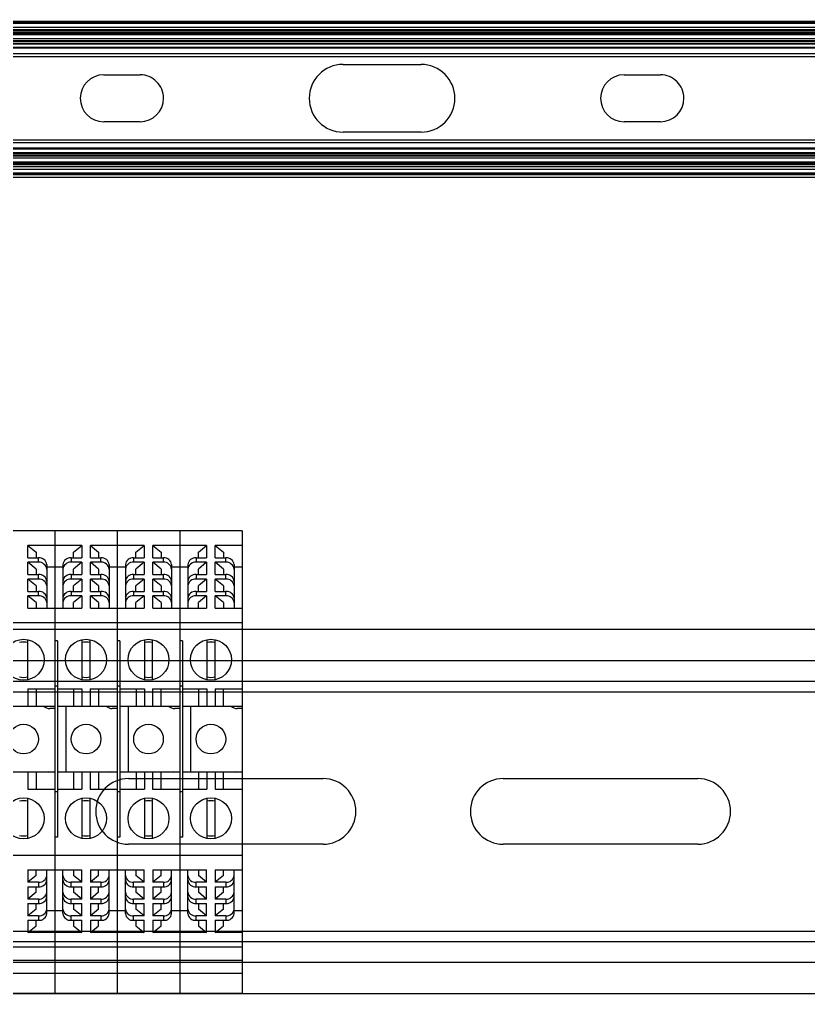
# Model space of a CAD drawing. Header units: inches. Extents: x 17 to 3130, y 15 to 659.
# Drawn here: x 1889 to 1964.8, y 382.2 to 475.8 of the extents above; entities that cross this region are included whole.
import ezdxf

# ---------------------------------------------------------------- set-up
doc = ezdxf.new("R2010")
doc.units = ezdxf.units.IN
doc.header["$MEASUREMENT"] = 0
doc.layers.add('MAIN-1', color=7, linetype='Continuous')
doc.layers.add('MAIN-2', color=7, linetype='Continuous')

msp = doc.modelspace()

# ---------------------------------------------------------------- linework, layer by layer
msp.add_line((1644.09188, 475.57809), (2274.09183, 475.83543))
at = {"color": 7, "linetype": 'Continuous', "lineweight": 25}
for p, q in [((1892.43008, 426.6941), (1886.43008, 426.6941)), ((1892.43008, 426.6941), (1892.43008, 382.2441)), ((1898.43008, 426.6941), (1892.43008, 426.6941)), ((1892.43008, 426.6941), (1892.43008, 382.2441)), ((1898.43008, 426.6941), (1898.43008, 382.2441)), ((1904.43008, 426.6941), (1898.43008, 426.6941)), ((1898.43008, 426.6941), (1898.43008, 382.2441)), ((1904.43008, 426.6941), (1904.43008, 382.2441)), ((1910.43008, 426.6941), (1904.43008, 426.6941)), ((1904.43008, 426.6941), (1904.43008, 382.2441)), ((1910.43008, 426.6941), (1910.43008, 382.2441)), ((1892.43008, 425.28942), (1889.84283, 425.28942)), ((1889.84283, 424.11185), (1889.84283, 425.28942)), ((1889.84283, 425.28942), (1890.63658, 424.63757)), ((1895.01733, 425.28942), (1892.43008, 425.28942)), ((1894.22358, 424.63757), (1895.01733, 425.28942)), ((1895.01733, 425.28942), (1895.01733, 424.11185)), ((1898.43008, 425.28942), (1895.84283, 425.28942)), ((1895.84283, 424.11185), (1895.84283, 425.28942)), ((1895.84283, 425.28942), (1896.63658, 424.63757)), ((1901.01733, 425.28942), (1898.43008, 425.28942)), ((1900.22358, 424.63757), (1901.01733, 425.28942)), ((1901.01733, 425.28942), (1901.01733, 424.11185)), ((1904.43008, 425.28942), (1901.84283, 425.28942)), ((1901.84283, 424.11185), (1901.84283, 425.28942)), ((1901.84283, 425.28942), (1902.63658, 424.63757)), ((1907.01733, 425.28942), (1904.43008, 425.28942)), ((1906.22358, 424.63757), (1907.01733, 425.28942)), ((1907.01733, 425.28942), (1907.01733, 424.11185)), ((1910.43008, 425.28942), (1907.84283, 425.28942)), ((1907.84283, 424.11185), (1907.84283, 425.28942)), ((1907.84283, 425.28942), (1908.63658, 424.63757)), ((1889.84283, 424.11185), (1890.85883, 424.11185)), ((1890.63658, 424.63757), (1890.63658, 424.11185)), ((1890.85883, 423.67706), (1890.85883, 424.11185)), ((1894.00133, 424.11185), (1894.00133, 423.67706)), ((1894.00133, 424.11185), (1895.01733, 424.11185)), ((1894.22358, 424.11185), (1894.22358, 424.63757)), ((1895.84283, 424.11185), (1896.85883, 424.11185)), ((1896.63658, 424.63757), (1896.63658, 424.11185)), ((1896.85883, 423.67706), (1896.85883, 424.11185)), ((1900.00133, 424.11185), (1900.00133, 423.67706)), ((1900.00133, 424.11185), (1901.01733, 424.11185)), ((1900.22358, 424.11185), (1900.22358, 424.63757)), ((1901.84283, 424.11185), (1902.85883, 424.11185)), ((1902.63658, 424.63757), (1902.63658, 424.11185)), ((1902.85883, 423.67706), (1902.85883, 424.11185)), ((1906.00133, 424.11185), (1906.00133, 423.67706)), ((1906.00133, 424.11185), (1907.01733, 424.11185)), ((1906.22358, 424.11185), (1906.22358, 424.63757)), ((1907.84283, 424.11185), (1908.85883, 424.11185)), ((1908.63658, 424.63757), (1908.63658, 424.11185)), ((1908.85883, 423.67706), (1908.85883, 424.11185)), ((1890.85883, 423.67706), (1889.84283, 423.67706)), ((1889.84283, 422.4995), (1889.84283, 423.67706)), ((1890.63658, 423.02521), (1889.84283, 423.67706)), ((1891.65258, 423.46), (1891.65258, 419.27478)), ((1892.43008, 423.20349), (1891.65258, 423.20349)), ((1893.20758, 423.20349), (1892.43008, 423.20349)), ((1893.20758, 423.46), (1893.20758, 419.27478)), ((1895.01733, 423.67706), (1894.00133, 423.67706)), ((1895.01733, 423.67706), (1894.22358, 423.02521)), ((1895.01733, 423.67706), (1895.01733, 422.4995)), ((1896.85883, 423.67706), (1895.84283, 423.67706)), ((1895.84283, 422.4995), (1895.84283, 423.67706)), ((1896.63658, 423.02521), (1895.84283, 423.67706)), ((1897.65258, 423.46), (1897.65258, 419.27478)), ((1898.43008, 423.20349), (1897.65258, 423.20349)), ((1899.20758, 423.20349), (1898.43008, 423.20349)), ((1899.20758, 423.46), (1899.20758, 419.27478)), ((1901.01733, 423.67706), (1900.00133, 423.67706)), ((1901.01733, 423.67706), (1900.22358, 423.02521)), ((1901.01733, 423.67706), (1901.01733, 422.4995)), ((1902.85883, 423.67706), (1901.84283, 423.67706)), ((1901.84283, 422.4995), (1901.84283, 423.67706)), ((1902.63658, 423.02521), (1901.84283, 423.67706)), ((1903.65258, 423.46), (1903.65258, 419.27478)), ((1904.43008, 423.20349), (1903.65258, 423.20349)), ((1905.20758, 423.20349), (1904.43008, 423.20349)), ((1905.20758, 423.46), (1905.20758, 419.27478)), ((1907.01733, 423.67706), (1906.00133, 423.67706)), ((1907.01733, 423.67706), (1906.22358, 423.02521)), ((1907.01733, 423.67706), (1907.01733, 422.4995)), ((1908.85883, 423.67706), (1907.84283, 423.67706)), ((1907.84283, 422.4995), (1907.84283, 423.67706)), ((1908.63658, 423.02521), (1907.84283, 423.67706)), ((1909.65258, 423.46), (1909.65258, 419.27478)), ((1910.43008, 423.20349), (1909.65258, 423.20349)), ((1889.84283, 422.4995), (1890.85883, 422.4995)), ((1890.63658, 423.02521), (1890.63658, 422.4995)), ((1890.85883, 422.0647), (1890.85883, 422.4995)), ((1894.00133, 422.4995), (1894.00133, 422.0647)), ((1894.00133, 422.4995), (1895.01733, 422.4995)), ((1894.22358, 422.4995), (1894.22358, 423.02521)), ((1895.84283, 422.4995), (1896.85883, 422.4995)), ((1896.63658, 423.02521), (1896.63658, 422.4995)), ((1896.85883, 422.0647), (1896.85883, 422.4995)), ((1900.00133, 422.4995), (1900.00133, 422.0647)), ((1900.00133, 422.4995), (1901.01733, 422.4995)), ((1900.22358, 422.4995), (1900.22358, 423.02521)), ((1901.84283, 422.4995), (1902.85883, 422.4995)), ((1902.63658, 423.02521), (1902.63658, 422.4995)), ((1902.85883, 422.0647), (1902.85883, 422.4995)), ((1906.00133, 422.4995), (1906.00133, 422.0647)), ((1906.00133, 422.4995), (1907.01733, 422.4995)), ((1906.22358, 422.4995), (1906.22358, 423.02521)), ((1907.84283, 422.4995), (1908.85883, 422.4995)), ((1908.63658, 423.02521), (1908.63658, 422.4995)), ((1908.85883, 422.0647), (1908.85883, 422.4995)), ((1890.85883, 422.0647), (1889.84283, 422.0647)), ((1889.84283, 420.88714), (1889.84283, 422.0647)), ((1890.63658, 421.41285), (1889.84283, 422.0647)), ((1890.63658, 421.41285), (1890.63658, 420.88714)), ((1895.01733, 422.0647), (1894.00133, 422.0647)), ((1895.01733, 422.0647), (1894.22358, 421.41285)), ((1894.22358, 420.88714), (1894.22358, 421.41285)), ((1895.01733, 422.0647), (1895.01733, 420.88714)), ((1896.85883, 422.0647), (1895.84283, 422.0647)), ((1895.84283, 420.88714), (1895.84283, 422.0647)), ((1896.63658, 421.41285), (1895.84283, 422.0647)), ((1896.63658, 421.41285), (1896.63658, 420.88714)), ((1901.01733, 422.0647), (1900.00133, 422.0647)), ((1901.01733, 422.0647), (1900.22358, 421.41285)), ((1900.22358, 420.88714), (1900.22358, 421.41285)), ((1901.01733, 422.0647), (1901.01733, 420.88714)), ((1902.85883, 422.0647), (1901.84283, 422.0647)), ((1901.84283, 420.88714), (1901.84283, 422.0647)), ((1902.63658, 421.41285), (1901.84283, 422.0647)), ((1902.63658, 421.41285), (1902.63658, 420.88714)), ((1907.01733, 422.0647), (1906.00133, 422.0647)), ((1907.01733, 422.0647), (1906.22358, 421.41285)), ((1906.22358, 420.88714), (1906.22358, 421.41285)), ((1907.01733, 422.0647), (1907.01733, 420.88714)), ((1908.85883, 422.0647), (1907.84283, 422.0647)), ((1907.84283, 420.88714), (1907.84283, 422.0647)), ((1908.63658, 421.41285), (1907.84283, 422.0647)), ((1908.63658, 421.41285), (1908.63658, 420.88714)), ((1889.84283, 420.88714), (1890.85883, 420.88714)), ((1889.84283, 419.27478), (1889.84283, 420.45235)), ((1890.85883, 420.45235), (1889.84283, 420.45235)), ((1890.63658, 419.80049), (1889.84283, 420.45235)), ((1890.85883, 420.45235), (1890.85883, 420.88714)), ((1894.00133, 420.88714), (1894.00133, 420.45235)), ((1894.00133, 420.88714), (1895.01733, 420.88714)), ((1895.01733, 420.45235), (1894.00133, 420.45235)), ((1895.01733, 420.45235), (1894.22358, 419.80049)), ((1895.01733, 420.45235), (1895.01733, 419.27478)), ((1895.84283, 420.88714), (1896.85883, 420.88714)), ((1895.84283, 419.27478), (1895.84283, 420.45235)), ((1896.85883, 420.45235), (1895.84283, 420.45235)), ((1896.63658, 419.80049), (1895.84283, 420.45235)), ((1896.85883, 420.45235), (1896.85883, 420.88714)), ((1900.00133, 420.88714), (1900.00133, 420.45235)), ((1900.00133, 420.88714), (1901.01733, 420.88714)), ((1901.01733, 420.45235), (1900.00133, 420.45235)), ((1901.01733, 420.45235), (1900.22358, 419.80049)), ((1901.01733, 420.45235), (1901.01733, 419.27478)), ((1901.84283, 420.88714), (1902.85883, 420.88714)), ((1901.84283, 419.27478), (1901.84283, 420.45235)), ((1902.85883, 420.45235), (1901.84283, 420.45235)), ((1902.63658, 419.80049), (1901.84283, 420.45235)), ((1902.85883, 420.45235), (1902.85883, 420.88714)), ((1906.00133, 420.88714), (1906.00133, 420.45235)), ((1906.00133, 420.88714), (1907.01733, 420.88714)), ((1907.01733, 420.45235), (1906.00133, 420.45235)), ((1907.01733, 420.45235), (1906.22358, 419.80049)), ((1907.01733, 420.45235), (1907.01733, 419.27478)), ((1907.84283, 420.88714), (1908.85883, 420.88714)), ((1907.84283, 419.27478), (1907.84283, 420.45235)), ((1908.85883, 420.45235), (1907.84283, 420.45235)), ((1908.63658, 419.80049), (1907.84283, 420.45235)), ((1908.85883, 420.45235), (1908.85883, 420.88714)), ((1890.63658, 419.80049), (1890.63658, 419.27478)), ((1894.22358, 419.27478), (1894.22358, 419.80049)), ((1896.63658, 419.80049), (1896.63658, 419.27478)), ((1900.22358, 419.27478), (1900.22358, 419.80049)), ((1902.63658, 419.80049), (1902.63658, 419.27478)), ((1906.22358, 419.27478), (1906.22358, 419.80049)), ((1908.63658, 419.80049), (1908.63658, 419.27478)), ((1889.84283, 419.27478), (1892.43008, 419.27478)), ((1892.43008, 419.27478), (1895.01733, 419.27478)), ((1895.84283, 419.27478), (1898.43008, 419.27478)), ((1898.43008, 419.27478), (1901.01733, 419.27478)), ((1901.84283, 419.27478), (1904.43008, 419.27478)), ((1904.43008, 419.27478), (1907.01733, 419.27478)), ((1907.84283, 419.27478), (1910.43008, 419.27478)), ((1892.43008, 417.8701), (1886.43008, 417.8701)), ((1898.43008, 417.8701), (1892.43008, 417.8701)), ((1904.43008, 417.8701), (1898.43008, 417.8701)), ((1910.43008, 417.8701), (1904.43008, 417.8701)), ((1712.43008, 417.2441), (2212.43008, 417.2441)), ((1889.82696, 412.38602), (1889.82696, 416.24218)), ((1892.68408, 416.1175), (1892.43008, 416.1175)), ((1892.68408, 416.1175), (1892.68408, 397.2707)), ((1895.03321, 416.24218), (1895.03321, 412.38602)), ((1895.82696, 412.38602), (1895.82696, 416.24218)), ((1898.68408, 416.1175), (1898.43008, 416.1175)), ((1898.68408, 416.1175), (1898.68408, 397.2707)), ((1901.03321, 416.24218), (1901.03321, 412.38602)), ((1901.82696, 412.38602), (1901.82696, 416.24218)), ((1904.68408, 416.1175), (1904.43008, 416.1175)), ((1904.68408, 416.1175), (1904.68408, 397.2707)), ((1907.03321, 416.24218), (1907.03321, 412.38602)), ((1907.82696, 412.38602), (1907.82696, 416.24218)), ((1712.43008, 414.2441), (2212.43008, 414.2441)), ((1712.43008, 412.2441), (2212.43008, 412.2441)), ((1712.43008, 411.2441), (2212.43008, 411.2441)), ((1889.82696, 411.5074), (1892.43008, 411.5074)), ((1889.82696, 411.5074), (1889.82696, 409.8691)), ((1890.62071, 411.5074), (1890.62071, 409.8691)), ((1892.68408, 411.7741), (1892.43008, 411.7741)), ((1892.68408, 411.5074), (1895.03321, 411.5074)), ((1894.23946, 411.5074), (1894.23946, 409.8691)), ((1895.03321, 411.5074), (1895.03321, 409.8691)), ((1895.82696, 411.5074), (1898.43008, 411.5074)), ((1895.82696, 411.5074), (1895.82696, 409.8691)), ((1896.62071, 411.5074), (1896.62071, 409.8691)), ((1898.68408, 411.7741), (1898.43008, 411.7741)), ((1898.68408, 411.5074), (1901.03321, 411.5074)), ((1900.23946, 411.5074), (1900.23946, 409.8691)), ((1901.03321, 411.5074), (1901.03321, 409.8691)), ((1901.82696, 411.5074), (1904.43008, 411.5074)), ((1901.82696, 411.5074), (1901.82696, 409.8691)), ((1902.62071, 411.5074), (1902.62071, 409.8691)), ((1904.68408, 411.7741), (1904.43008, 411.7741)), ((1904.68408, 411.5074), (1907.03321, 411.5074)), ((1906.23946, 411.5074), (1906.23946, 409.8691)), ((1907.03321, 411.5074), (1907.03321, 409.8691)), ((1907.82696, 411.5074), (1910.43008, 411.5074)), ((1907.82696, 411.5074), (1907.82696, 409.8691)), ((1908.62071, 411.5074), (1908.62071, 409.8691)), ((1886.68408, 409.8691), (1892.43008, 409.8691)), ((1892.43008, 409.62646), (1891.95383, 409.62646)), ((1892.68408, 409.8691), (1898.43008, 409.8691)), ((1893.47708, 409.8691), (1893.47708, 403.5191)), ((1898.43008, 409.62646), (1897.95383, 409.62646)), ((1898.68408, 409.8691), (1904.43008, 409.8691)), ((1899.47708, 409.8691), (1899.47708, 403.5191)), ((1904.43008, 409.62646), (1903.95383, 409.62646)), ((1904.68408, 409.8691), (1910.43008, 409.8691)), ((1905.47708, 409.8691), (1905.47708, 403.5191)), ((1910.43008, 409.62646), (1909.95383, 409.62646)), ((1892.43008, 403.5191), (1886.68408, 403.5191)), ((1889.82696, 403.5191), (1889.82696, 401.8808)), ((1890.62071, 403.5191), (1890.62071, 401.8808)), ((1891.82003, 403.5191), (1891.95383, 403.53046)), ((1891.95383, 403.53046), (1892.43008, 403.53046)), ((1898.43008, 403.5191), (1892.68408, 403.5191)), ((1894.23946, 403.5191), (1894.23946, 401.8808)), ((1895.03321, 403.5191), (1895.03321, 401.8808)), ((1895.82696, 403.5191), (1895.82696, 401.8808)), ((1896.62071, 403.5191), (1896.62071, 401.8808)), ((1897.82003, 403.5191), (1897.95383, 403.53046)), ((1897.95383, 403.53046), (1898.43008, 403.53046)), ((1904.43008, 403.5191), (1898.68408, 403.5191)), ((1900.23946, 403.5191), (1900.23946, 401.8808)), ((1901.03321, 403.5191), (1901.03321, 401.8808)), ((1901.82696, 403.5191), (1901.82696, 401.8808)), ((1902.62071, 403.5191), (1902.62071, 401.8808)), ((1903.82003, 403.5191), (1903.95383, 403.53046)), ((1903.95383, 403.53046), (1904.43008, 403.53046)), ((1910.43008, 403.5191), (1904.68408, 403.5191)), ((1906.23946, 403.5191), (1906.23946, 401.8808)), ((1907.03321, 403.5191), (1907.03321, 401.8808)), ((1907.82696, 403.5191), (1907.82696, 401.8808)), ((1908.62071, 403.5191), (1908.62071, 401.8808)), ((1909.82003, 403.5191), (1909.95383, 403.53046)), ((1909.95383, 403.53046), (1910.43008, 403.53046)), ((1899.50508, 402.8941), (1918.20508, 402.8941)), ((1935.50508, 402.8941), (1954.20508, 402.8941)), ((1889.82696, 401.8808), (1892.43008, 401.8808)), ((1892.68408, 401.6141), (1892.43008, 401.6141)), ((1892.68408, 401.8808), (1895.03321, 401.8808)), ((1895.82696, 401.8808), (1898.43008, 401.8808)), ((1898.68408, 401.6141), (1898.43008, 401.6141)), ((1898.68408, 401.8808), (1901.03321, 401.8808)), ((1901.82696, 401.8808), (1904.43008, 401.8808)), ((1904.68408, 401.6141), (1904.43008, 401.6141)), ((1904.68408, 401.8808), (1907.03321, 401.8808)), ((1907.82696, 401.8808), (1910.43008, 401.8808)), ((1889.82696, 397.14602), (1889.82696, 401.00218)), ((1895.03321, 401.00218), (1895.03321, 397.14602)), ((1895.82696, 397.14602), (1895.82696, 401.00218)), ((1901.03321, 401.00218), (1901.03321, 397.14602)), ((1901.82696, 397.14602), (1901.82696, 401.00218)), ((1907.03321, 401.00218), (1907.03321, 397.14602)), ((1907.82696, 397.14602), (1907.82696, 401.00218)), ((1892.68408, 397.2707), (1892.43008, 397.2707)), ((1898.68408, 397.2707), (1898.43008, 397.2707)), ((1904.68408, 397.2707), (1904.43008, 397.2707)), ((1918.20508, 396.5941), (1899.50508, 396.5941)), ((1954.20508, 396.5941), (1935.50508, 396.5941)), ((1892.43008, 395.5181), (1886.43008, 395.5181)), ((1898.43008, 395.5181), (1892.43008, 395.5181)), ((1904.43008, 395.5181), (1898.43008, 395.5181)), ((1910.43008, 395.5181), (1904.43008, 395.5181)), ((1889.84283, 394.11342), (1892.43008, 394.11342)), ((1889.84283, 394.11342), (1889.84283, 392.93585)), ((1890.63658, 393.58771), (1890.63658, 394.11342)), ((1891.65258, 389.9282), (1891.65258, 394.11342)), ((1892.43008, 394.11342), (1895.01733, 394.11342)), ((1893.20758, 389.9282), (1893.20758, 394.11342)), ((1894.22358, 394.11342), (1894.22358, 393.58771)), ((1895.01733, 392.93585), (1895.01733, 394.11342)), ((1895.84283, 394.11342), (1898.43008, 394.11342)), ((1895.84283, 394.11342), (1895.84283, 392.93585)), ((1896.63658, 393.58771), (1896.63658, 394.11342)), ((1897.65258, 389.9282), (1897.65258, 394.11342)), ((1898.43008, 394.11342), (1901.01733, 394.11342)), ((1899.20758, 389.9282), (1899.20758, 394.11342)), ((1900.22358, 394.11342), (1900.22358, 393.58771)), ((1901.01733, 392.93585), (1901.01733, 394.11342)), ((1901.84283, 394.11342), (1904.43008, 394.11342)), ((1901.84283, 394.11342), (1901.84283, 392.93585)), ((1902.63658, 393.58771), (1902.63658, 394.11342)), ((1903.65258, 389.9282), (1903.65258, 394.11342)), ((1904.43008, 394.11342), (1907.01733, 394.11342)), ((1905.20758, 389.9282), (1905.20758, 394.11342)), ((1906.22358, 394.11342), (1906.22358, 393.58771)), ((1907.01733, 392.93585), (1907.01733, 394.11342)), ((1907.84283, 394.11342), (1910.43008, 394.11342)), ((1907.84283, 394.11342), (1907.84283, 392.93585)), ((1908.63658, 393.58771), (1908.63658, 394.11342)), ((1909.65258, 389.9282), (1909.65258, 394.11342)), ((1890.63658, 393.58771), (1889.84283, 392.93585)), ((1895.01733, 392.93585), (1894.22358, 393.58771)), ((1896.63658, 393.58771), (1895.84283, 392.93585)), ((1901.01733, 392.93585), (1900.22358, 393.58771)), ((1902.63658, 393.58771), (1901.84283, 392.93585)), ((1907.01733, 392.93585), (1906.22358, 393.58771)), ((1908.63658, 393.58771), (1907.84283, 392.93585)), ((1890.85883, 392.93585), (1889.84283, 392.93585)), ((1889.84283, 392.50106), (1890.85883, 392.50106)), ((1889.84283, 392.50106), (1889.84283, 391.3235)), ((1890.63658, 391.97535), (1890.63658, 392.50106)), ((1890.85883, 392.93585), (1890.85883, 392.50106)), ((1894.00133, 392.50106), (1894.00133, 392.93585)), ((1895.01733, 392.93585), (1894.00133, 392.93585)), ((1894.00133, 392.50106), (1895.01733, 392.50106)), ((1894.22358, 392.50106), (1894.22358, 391.97535)), ((1895.01733, 391.3235), (1895.01733, 392.50106)), ((1896.85883, 392.93585), (1895.84283, 392.93585)), ((1895.84283, 392.50106), (1896.85883, 392.50106)), ((1895.84283, 392.50106), (1895.84283, 391.3235)), ((1896.63658, 391.97535), (1896.63658, 392.50106)), ((1896.85883, 392.93585), (1896.85883, 392.50106)), ((1900.00133, 392.50106), (1900.00133, 392.93585)), ((1901.01733, 392.93585), (1900.00133, 392.93585)), ((1900.00133, 392.50106), (1901.01733, 392.50106)), ((1900.22358, 392.50106), (1900.22358, 391.97535)), ((1901.01733, 391.3235), (1901.01733, 392.50106)), ((1902.85883, 392.93585), (1901.84283, 392.93585)), ((1901.84283, 392.50106), (1902.85883, 392.50106)), ((1901.84283, 392.50106), (1901.84283, 391.3235)), ((1902.63658, 391.97535), (1902.63658, 392.50106)), ((1902.85883, 392.93585), (1902.85883, 392.50106)), ((1906.00133, 392.50106), (1906.00133, 392.93585)), ((1907.01733, 392.93585), (1906.00133, 392.93585)), ((1906.00133, 392.50106), (1907.01733, 392.50106)), ((1906.22358, 392.50106), (1906.22358, 391.97535)), ((1907.01733, 391.3235), (1907.01733, 392.50106)), ((1908.85883, 392.93585), (1907.84283, 392.93585)), ((1907.84283, 392.50106), (1908.85883, 392.50106)), ((1907.84283, 392.50106), (1907.84283, 391.3235)), ((1908.63658, 391.97535), (1908.63658, 392.50106)), ((1908.85883, 392.93585), (1908.85883, 392.50106)), ((1890.63658, 391.97535), (1889.84283, 391.3235)), ((1890.85883, 391.3235), (1889.84283, 391.3235)), ((1890.85883, 391.3235), (1890.85883, 390.8887)), ((1894.00133, 390.8887), (1894.00133, 391.3235)), ((1895.01733, 391.3235), (1894.00133, 391.3235)), ((1895.01733, 391.3235), (1894.22358, 391.97535)), ((1896.63658, 391.97535), (1895.84283, 391.3235)), ((1896.85883, 391.3235), (1895.84283, 391.3235)), ((1896.85883, 391.3235), (1896.85883, 390.8887)), ((1900.00133, 390.8887), (1900.00133, 391.3235)), ((1901.01733, 391.3235), (1900.00133, 391.3235)), ((1901.01733, 391.3235), (1900.22358, 391.97535)), ((1902.63658, 391.97535), (1901.84283, 391.3235)), ((1902.85883, 391.3235), (1901.84283, 391.3235)), ((1902.85883, 391.3235), (1902.85883, 390.8887)), ((1906.00133, 390.8887), (1906.00133, 391.3235)), ((1907.01733, 391.3235), (1906.00133, 391.3235)), ((1907.01733, 391.3235), (1906.22358, 391.97535)), ((1908.63658, 391.97535), (1907.84283, 391.3235)), ((1908.85883, 391.3235), (1907.84283, 391.3235)), ((1908.85883, 391.3235), (1908.85883, 390.8887)), ((1889.84283, 390.8887), (1890.85883, 390.8887)), ((1889.84283, 390.8887), (1889.84283, 389.71114)), ((1890.63658, 390.36299), (1889.84283, 389.71114)), ((1890.63658, 390.36299), (1890.63658, 390.8887)), ((1894.00133, 390.8887), (1895.01733, 390.8887)), ((1894.22358, 390.8887), (1894.22358, 390.36299)), ((1895.01733, 389.71114), (1894.22358, 390.36299)), ((1895.01733, 389.71114), (1895.01733, 390.8887)), ((1895.84283, 390.8887), (1896.85883, 390.8887)), ((1895.84283, 390.8887), (1895.84283, 389.71114)), ((1896.63658, 390.36299), (1895.84283, 389.71114)), ((1896.63658, 390.36299), (1896.63658, 390.8887)), ((1900.00133, 390.8887), (1901.01733, 390.8887)), ((1900.22358, 390.8887), (1900.22358, 390.36299)), ((1901.01733, 389.71114), (1900.22358, 390.36299)), ((1901.01733, 389.71114), (1901.01733, 390.8887)), ((1901.84283, 390.8887), (1902.85883, 390.8887)), ((1901.84283, 390.8887), (1901.84283, 389.71114)), ((1902.63658, 390.36299), (1901.84283, 389.71114)), ((1902.63658, 390.36299), (1902.63658, 390.8887)), ((1906.00133, 390.8887), (1907.01733, 390.8887)), ((1906.22358, 390.8887), (1906.22358, 390.36299)), ((1907.01733, 389.71114), (1906.22358, 390.36299)), ((1907.01733, 389.71114), (1907.01733, 390.8887)), ((1907.84283, 390.8887), (1908.85883, 390.8887)), ((1907.84283, 390.8887), (1907.84283, 389.71114)), ((1908.63658, 390.36299), (1907.84283, 389.71114)), ((1908.63658, 390.36299), (1908.63658, 390.8887)), ((1890.85883, 389.71114), (1889.84283, 389.71114)), ((1890.85883, 389.71114), (1890.85883, 389.27635)), ((1892.43008, 390.18471), (1891.65258, 390.18471)), ((1893.20758, 390.18471), (1892.43008, 390.18471)), ((1894.00133, 389.27635), (1894.00133, 389.71114)), ((1895.01733, 389.71114), (1894.00133, 389.71114)), ((1896.85883, 389.71114), (1895.84283, 389.71114)), ((1896.85883, 389.71114), (1896.85883, 389.27635)), ((1898.43008, 390.18471), (1897.65258, 390.18471)), ((1899.20758, 390.18471), (1898.43008, 390.18471)), ((1900.00133, 389.27635), (1900.00133, 389.71114)), ((1901.01733, 389.71114), (1900.00133, 389.71114)), ((1902.85883, 389.71114), (1901.84283, 389.71114)), ((1902.85883, 389.71114), (1902.85883, 389.27635)), ((1904.43008, 390.18471), (1903.65258, 390.18471)), ((1905.20758, 390.18471), (1904.43008, 390.18471)), ((1906.00133, 389.27635), (1906.00133, 389.71114)), ((1907.01733, 389.71114), (1906.00133, 389.71114)), ((1908.85883, 389.71114), (1907.84283, 389.71114)), ((1908.85883, 389.71114), (1908.85883, 389.27635)), ((1910.43008, 390.18471), (1909.65258, 390.18471)), ((1889.84283, 389.27635), (1890.85883, 389.27635)), ((1889.84283, 389.27635), (1889.84283, 388.09878)), ((1889.84283, 388.09878), (1890.63658, 388.75063)), ((1890.63658, 388.75063), (1890.63658, 389.27635)), ((1894.00133, 389.27635), (1895.01733, 389.27635)), ((1894.22358, 389.27635), (1894.22358, 388.75063)), ((1894.22358, 388.75063), (1895.01733, 388.09878)), ((1895.01733, 388.09878), (1895.01733, 389.27635)), ((1895.84283, 389.27635), (1896.85883, 389.27635)), ((1895.84283, 389.27635), (1895.84283, 388.09878)), ((1895.84283, 388.09878), (1896.63658, 388.75063)), ((1896.63658, 388.75063), (1896.63658, 389.27635)), ((1900.00133, 389.27635), (1901.01733, 389.27635)), ((1900.22358, 389.27635), (1900.22358, 388.75063)), ((1900.22358, 388.75063), (1901.01733, 388.09878)), ((1901.01733, 388.09878), (1901.01733, 389.27635)), ((1901.84283, 389.27635), (1902.85883, 389.27635)), ((1901.84283, 389.27635), (1901.84283, 388.09878)), ((1901.84283, 388.09878), (1902.63658, 388.75063)), ((1902.63658, 388.75063), (1902.63658, 389.27635)), ((1906.00133, 389.27635), (1907.01733, 389.27635)), ((1906.22358, 389.27635), (1906.22358, 388.75063)), ((1906.22358, 388.75063), (1907.01733, 388.09878)), ((1907.01733, 388.09878), (1907.01733, 389.27635)), ((1907.84283, 389.27635), (1908.85883, 389.27635)), ((1907.84283, 389.27635), (1907.84283, 388.09878)), ((1907.84283, 388.09878), (1908.63658, 388.75063)), ((1908.63658, 388.75063), (1908.63658, 389.27635)), ((1712.43008, 388.2441), (2212.43008, 388.2441)), ((1892.43008, 388.09878), (1889.84283, 388.09878)), ((1895.01733, 388.09878), (1892.43008, 388.09878)), ((1898.43008, 388.09878), (1895.84283, 388.09878)), ((1901.01733, 388.09878), (1898.43008, 388.09878)), ((1904.43008, 388.09878), (1901.84283, 388.09878)), ((1907.01733, 388.09878), (1904.43008, 388.09878)), ((1910.43008, 388.09878), (1907.84283, 388.09878)), ((1712.43008, 387.2441), (2212.43008, 387.2441)), ((1892.43008, 386.6941), (1886.43008, 386.6941)), ((1898.43008, 386.6941), (1892.43008, 386.6941)), ((1904.43008, 386.6941), (1898.43008, 386.6941)), ((1910.43008, 386.6941), (1904.43008, 386.6941)), ((1712.43008, 385.2441), (2212.43008, 385.2441)), ((1892.43008, 385.4241), (1886.43008, 385.4241)), ((1898.43008, 385.4241), (1892.43008, 385.4241)), ((1904.43008, 385.4241), (1898.43008, 385.4241)), ((1910.43008, 385.4241), (1904.43008, 385.4241)), ((1892.43008, 384.1541), (1886.43008, 384.1541)), ((1898.43008, 384.1541), (1892.43008, 384.1541)), ((1904.43008, 384.1541), (1898.43008, 384.1541)), ((1910.43008, 384.1541), (1904.43008, 384.1541)), ((1712.43008, 382.2441), (2212.43008, 382.2441)), ((1892.43008, 382.2441), (1886.43008, 382.2441)), ((1898.43008, 382.2441), (1892.43008, 382.2441)), ((1904.43008, 382.2441), (1898.43008, 382.2441)), ((1910.43008, 382.2441), (1904.43008, 382.2441))]:
    msp.add_line(p, q, dxfattribs=at)
for centre, radius in [((1889.43008, 414.3141), 1.9685), ((1895.43008, 414.3141), 1.9685), ((1901.43008, 414.3141), 1.9685), ((1907.43008, 414.3141), 1.9685), ((1889.43008, 406.6941), 1.4224), ((1895.43008, 406.6941), 1.4224), ((1901.43008, 406.6941), 1.4224), ((1907.43008, 406.6941), 1.4224), ((1889.43008, 399.0741), 1.9685), ((1895.43008, 399.0741), 1.9685), ((1901.43008, 399.0741), 1.9685), ((1907.43008, 399.0741), 1.9685)]:
    msp.add_circle(centre, radius, dxfattribs=at)
for centre, radius, start, end in [((1890.92344, 423.38133), 0.73337, 6.1580922, 95.0540426), ((1893.93672, 423.38133), 0.73337, 84.9459574, 173.8419078), ((1896.92344, 423.38133), 0.73337, 6.1580922, 95.0540426), ((1899.93672, 423.38133), 0.73337, 84.9459574, 173.8419078), ((1902.92344, 423.38133), 0.73337, 6.1580922, 95.0540426), ((1905.93672, 423.38133), 0.73337, 84.9459574, 173.8419078), ((1908.92344, 423.38133), 0.73337, 6.1580922, 95.0540426), ((1890.92344, 422.94654), 0.73337, 6.1580922, 95.0540426), ((1893.93672, 422.94654), 0.73337, 84.9459574, 173.8419078), ((1896.92344, 422.94654), 0.73337, 6.1580922, 95.0540426), ((1899.93672, 422.94654), 0.73337, 84.9459574, 173.8419078), ((1902.92344, 422.94654), 0.73337, 6.1580922, 95.0540426), ((1905.93672, 422.94654), 0.73337, 84.9459574, 173.8419078), ((1908.92344, 422.94654), 0.73337, 6.1580922, 95.0540426), ((1890.92344, 421.76897), 0.73337, 6.1580922, 95.0540426), ((1893.93672, 421.76897), 0.73337, 84.9459574, 173.8419078), ((1896.92344, 421.76897), 0.73337, 6.1580922, 95.0540426), ((1899.93672, 421.76897), 0.73337, 84.9459574, 173.8419078), ((1902.92344, 421.76897), 0.73337, 6.1580922, 95.0540426), ((1905.93672, 421.76897), 0.73337, 84.9459574, 173.8419078), ((1908.92344, 421.76897), 0.73337, 6.1580922, 95.0540426), ((1890.92344, 421.33418), 0.73337, 6.1580922, 95.0540426), ((1893.93672, 421.33418), 0.73337, 84.9459574, 173.8419078), ((1896.92344, 421.33418), 0.73337, 6.1580922, 95.0540426), ((1899.93672, 421.33418), 0.73337, 84.9459574, 173.8419078), ((1902.92344, 421.33418), 0.73337, 6.1580922, 95.0540426), ((1905.93672, 421.33418), 0.73337, 84.9459574, 173.8419078), ((1908.92344, 421.33418), 0.73337, 6.1580922, 95.0540426), ((1890.92344, 420.15662), 0.73337, 6.1580922, 95.0540426), ((1890.92344, 419.72182), 0.73337, 6.1580922, 95.0540426), ((1893.93672, 420.15662), 0.73337, 84.9459574, 173.8419078), ((1893.93672, 419.72182), 0.73337, 84.9459574, 173.8419078), ((1896.92344, 420.15662), 0.73337, 6.1580922, 95.0540426), ((1896.92344, 419.72182), 0.73337, 6.1580922, 95.0540426), ((1899.93672, 420.15662), 0.73337, 84.9459574, 173.8419078), ((1899.93672, 419.72182), 0.73337, 84.9459574, 173.8419078), ((1902.92344, 420.15662), 0.73337, 6.1580922, 95.0540426), ((1902.92344, 419.72182), 0.73337, 6.1580922, 95.0540426), ((1905.93672, 420.15662), 0.73337, 84.9459574, 173.8419078), ((1905.93672, 419.72182), 0.73337, 84.9459574, 173.8419078), ((1908.92344, 420.15662), 0.73337, 6.1580922, 95.0540426), ((1908.92344, 419.72182), 0.73337, 6.1580922, 95.0540426), ((1889.43008, 414.3141), 1.6925, 76.4384265, 103.5615735), ((1895.43008, 414.3141), 1.6925, 76.4384265, 103.5615735), ((1901.43008, 414.3141), 1.6925, 76.4384265, 103.5615735), ((1907.43008, 414.3141), 1.6925, 76.4384265, 103.5615735), ((1889.43008, 414.3141), 1.6925, 256.4384265, 283.5615735), ((1895.43008, 414.3141), 1.6925, 256.4384265, 283.5615735), ((1901.43008, 414.3141), 1.6925, 256.4384265, 283.5615735), ((1907.43008, 414.3141), 1.6925, 256.4384265, 283.5615735), ((1891.95383, 410.42021), 0.79375, 223.9722475, 270), ((1897.95383, 410.42021), 0.79375, 223.9722475, 270), ((1903.95383, 410.42021), 0.79375, 223.9722475, 270), ((1909.95383, 410.42021), 0.79375, 223.9722475, 270), ((1899.50508, 399.7441), 3.15, 90, 270), ((1918.20508, 399.7441), 3.15, 270, 90), ((1935.50508, 399.7441), 3.15, 90, 270), ((1954.20508, 399.7441), 3.15, 270, 90), ((1889.43008, 399.0741), 1.6925, 76.4384265, 103.5615735), ((1895.43008, 399.0741), 1.6925, 76.4384265, 103.5615735), ((1901.43008, 399.0741), 1.6925, 76.4384265, 103.5615735), ((1907.43008, 399.0741), 1.6925, 76.4384265, 103.5615735), ((1889.43008, 399.0741), 1.6925, 256.4384265, 283.5615735), ((1895.43008, 399.0741), 1.6925, 256.4384265, 283.5615735), ((1901.43008, 399.0741), 1.6925, 256.4384265, 283.5615735), ((1907.43008, 399.0741), 1.6925, 256.4384265, 283.5615735), ((1890.92344, 393.66638), 0.73337, 264.9459574, 353.8419078), ((1890.92344, 393.23158), 0.73337, 264.9459574, 353.8419078), ((1893.93672, 393.66638), 0.73337, 186.1580922, 275.0540426), ((1893.93672, 393.23158), 0.73337, 186.1580922, 275.0540426), ((1896.92344, 393.66638), 0.73337, 264.9459574, 353.8419078), ((1896.92344, 393.23158), 0.73337, 264.9459574, 353.8419078), ((1899.93672, 393.66638), 0.73337, 186.1580922, 275.0540426), ((1899.93672, 393.23158), 0.73337, 186.1580922, 275.0540426), ((1902.92344, 393.66638), 0.73337, 264.9459574, 353.8419078), ((1902.92344, 393.23158), 0.73337, 264.9459574, 353.8419078), ((1905.93672, 393.66638), 0.73337, 186.1580922, 275.0540426), ((1905.93672, 393.23158), 0.73337, 186.1580922, 275.0540426), ((1908.92344, 393.66638), 0.73337, 264.9459574, 353.8419078), ((1908.92344, 393.23158), 0.73337, 264.9459574, 353.8419078), ((1890.92344, 392.05402), 0.73337, 264.9459574, 353.8419078), ((1890.92344, 391.61923), 0.73337, 264.9459574, 353.8419078), ((1893.93672, 392.05402), 0.73337, 186.1580922, 275.0540426), ((1893.93672, 391.61923), 0.73337, 186.1580922, 275.0540426), ((1896.92344, 392.05402), 0.73337, 264.9459574, 353.8419078), ((1896.92344, 391.61923), 0.73337, 264.9459574, 353.8419078), ((1899.93672, 392.05402), 0.73337, 186.1580922, 275.0540426), ((1899.93672, 391.61923), 0.73337, 186.1580922, 275.0540426), ((1902.92344, 392.05402), 0.73337, 264.9459574, 353.8419078), ((1902.92344, 391.61923), 0.73337, 264.9459574, 353.8419078), ((1905.93672, 392.05402), 0.73337, 186.1580922, 275.0540426), ((1905.93672, 391.61923), 0.73337, 186.1580922, 275.0540426), ((1908.92344, 392.05402), 0.73337, 264.9459574, 353.8419078), ((1908.92344, 391.61923), 0.73337, 264.9459574, 353.8419078), ((1890.92344, 390.44166), 0.73337, 264.9459574, 353.8419078), ((1893.93672, 390.44166), 0.73337, 186.1580922, 275.0540426), ((1896.92344, 390.44166), 0.73337, 264.9459574, 353.8419078), ((1899.93672, 390.44166), 0.73337, 186.1580922, 275.0540426), ((1902.92344, 390.44166), 0.73337, 264.9459574, 353.8419078), ((1905.93672, 390.44166), 0.73337, 186.1580922, 275.0540426), ((1908.92344, 390.44166), 0.73337, 264.9459574, 353.8419078), ((1890.92344, 390.00687), 0.73337, 264.9459574, 353.8419078), ((1893.93672, 390.00687), 0.73337, 186.1580922, 275.0540426), ((1896.92344, 390.00687), 0.73337, 264.9459574, 353.8419078), ((1899.93672, 390.00687), 0.73337, 186.1580922, 275.0540426), ((1902.92344, 390.00687), 0.73337, 264.9459574, 353.8419078), ((1905.93672, 390.00687), 0.73337, 186.1580922, 275.0540426), ((1908.92344, 390.00687), 0.73337, 264.9459574, 353.8419078)]:
    msp.add_arc(centre, radius, start, end, dxfattribs=at)
at = {"layer": 'MAIN-1'}
for p, q in [((2274.09374, 474.36456), (1644.09188, 474.36456)), ((1920.12315, 471.51456), (1927.62315, 471.51456)), ((1897.12315, 470.51456), (1900.62315, 470.51456)), ((1947.12315, 470.51456), (1950.62315, 470.51456)), ((1900.62315, 466.01456), (1897.12315, 466.01456)), ((1950.62315, 466.01456), (1947.12315, 466.01456)), ((1927.62315, 465.01456), (1920.12315, 465.01456)), ((1644.09188, 462.16456), (2274.10955, 462.16456)), ((2274.1115, 460.66456), (1644.09188, 460.66456))]:
    msp.add_line(p, q, dxfattribs=at)
for centre, radius, start, end in [((1920.12315, 468.26456), 3.25, 90.0000198, 180.0000187), ((1927.62315, 468.26456), 3.25, 359.9999813, 90.0000198), ((1897.12315, 468.26456), 2.25, 90.0000198, 180.0000187), ((1900.62315, 468.26456), 2.25, 359.9999813, 90.0000198), ((1947.12315, 468.26456), 2.25, 90.0000198, 180.0000187), ((1950.62315, 468.26456), 2.25, 359.9999813, 90.0000198), ((1897.12315, 468.26456), 2.25, 180.0000187, 270), ((1900.62315, 468.26456), 2.25, 270, 359.9999813), ((1920.12315, 468.26456), 3.25, 180.0000187, 270), ((1927.62315, 468.26456), 3.25, 270, 359.9999813), ((1947.12315, 468.26456), 2.25, 180.0000187, 270), ((1950.62315, 468.26456), 2.25, 270, 359.9999813)]:
    msp.add_arc(centre, radius, start, end, dxfattribs=at)
at = {"layer": 'MAIN-2'}
for p, q in [((1644.09188, 475.61456), (2274.09212, 475.61456)), ((1644.09188, 475.57809), (2274.09216, 475.57809)), ((2274.09234, 475.43778), (1644.09188, 475.43778)), ((2274.09283, 475.06456), (1644.09188, 475.06456)), ((1644.09188, 474.86456), (2274.09309, 474.86456)), ((2274.0932, 474.77809), (1644.09188, 474.77809)), ((1644.09188, 474.63778), (2274.09338, 474.63778)), ((1644.09188, 474.54822), (2274.0935, 474.54822)), ((2274.09365, 474.4309), (1644.09188, 474.4309)), ((2274.09375, 474.35702), (1644.09188, 474.35702)), ((1644.09188, 474.00347), (2274.0942, 474.00347)), ((1644.09188, 473.79134), (2274.09448, 473.79134)), ((2274.09448, 473.79134), (1644.09188, 473.79134)), ((2274.09457, 473.71811), (1644.09188, 473.71811)), ((1644.09188, 473.56456), (2274.09477, 473.56456)), ((1644.09188, 473.49822), (2274.09486, 473.49822)), ((2274.09533, 473.13618), (1644.09188, 473.13618)), ((2274.0954, 473.0818), (1644.09188, 473.0818)), ((2274.09542, 473.06456), (1644.09188, 473.06456)), ((1644.09188, 472.55104), (2274.09609, 472.55104)), ((1644.09188, 472.27849), (2274.09644, 472.27849)), ((2274.10685, 464.25063), (1644.09188, 464.25063)), ((2274.1072, 463.97809), (1644.09188, 463.97809)), ((2274.10787, 463.46456), (1644.09188, 463.46456)), ((1644.09188, 463.44733), (2274.10789, 463.44733)), ((1644.09188, 463.39294), (2274.10796, 463.39294)), ((2274.10843, 463.0309), (1644.09188, 463.0309)), ((2274.10851, 462.96456), (1644.09188, 462.96456)), ((2274.10871, 462.81101), (1644.09188, 462.81101)), ((2274.10881, 462.73778), (1644.09188, 462.73778)), ((1644.09188, 462.73778), (2274.10881, 462.73778)), ((2274.10908, 462.52565), (1644.09188, 462.52565)), ((1644.09188, 462.1721), (2274.10954, 462.1721)), ((1644.09188, 462.09822), (2274.10964, 462.09822)), ((2274.10979, 461.9809), (1644.09188, 461.9809)), ((2274.10991, 461.89134), (1644.09188, 461.89134)), ((1644.09188, 461.75104), (2274.11009, 461.75104)), ((2274.1102, 461.66456), (1644.09188, 461.66456)), ((1644.09188, 461.46456), (2274.11046, 461.46456)), ((1644.09188, 461.09134), (2274.11094, 461.09134)), ((2274.11112, 460.95104), (1644.09188, 460.95104)), ((2274.11117, 460.91456), (1644.09188, 460.91456))]:
    msp.add_line(p, q, dxfattribs=at)

doc.saveas('drawing.dxf')
